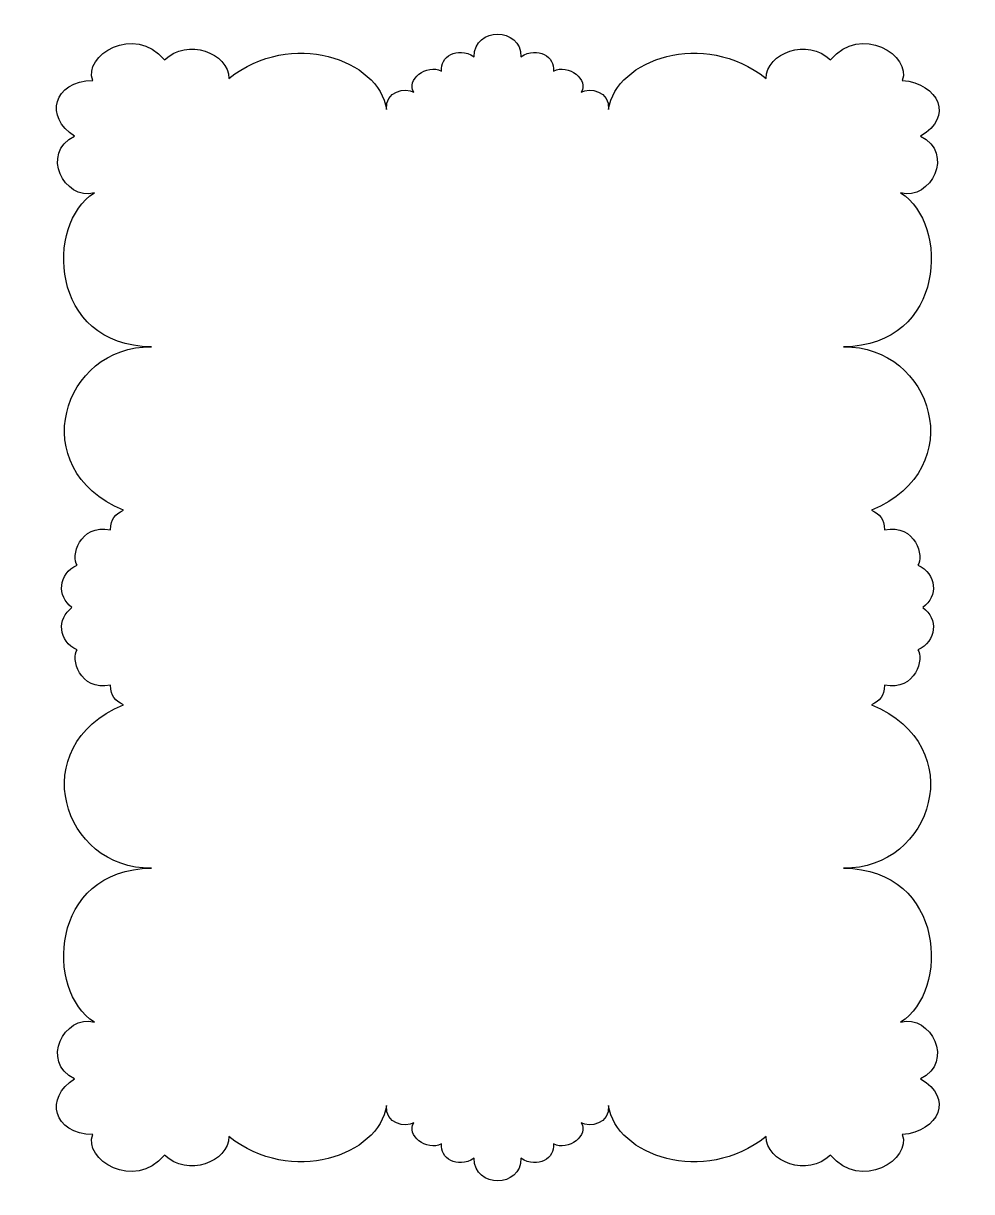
# Model space of a CAD drawing. Header units: centimetres. Extents: x -5.5 to 4.9, y -3.9 to 8.9.
import ezdxf

# ---------------------------------------------------------------- set-up
doc = ezdxf.new("R2010")
doc.units = ezdxf.units.CM
doc.header["$MEASUREMENT"] = 0
doc.layers.add('Layer 1', color=7, linetype='Continuous')

msp = doc.modelspace()

# ---------------------------------------------------------------- linework, layer by layer
at = {"layer": 'Layer 1', "color": 1}
msp.add_open_spline([(-0.29592, 8.7609), (-0.42447, 8.76168), (-0.55338, 8.67974), (-0.55306, 8.51285), (-0.55306, 8.51285), (-0.74216, 8.63473), (-0.92767, 8.5104), (-0.90859, 8.35782), (-0.90859, 8.35782), (-1.0748, 8.43929), (-1.2996, 8.25932), (-1.21121, 8.12675), (-1.21121, 8.12675), (-1.30203, 8.18415), (-1.52983, 8.13669), (-1.50887, 7.9385), (-1.50887, 7.9385), (-1.59675, 8.48809), (-2.54977, 8.81954), (-3.22949, 8.27735), (-3.22949, 8.27735), (-3.23318, 8.555), (-3.68615, 8.72351), (-3.93229, 8.4811), (-3.93229, 8.4811), (-4.26782, 8.87805), (-4.82716, 8.5208), (-4.71694, 8.25594), (-4.71694, 8.25594), (-5.14992, 8.24847), (-5.24638, 7.85134), (-4.91538, 7.64763), (-4.91538, 7.64763), (-5.29304, 7.46457), (-5.03008, 6.93999), (-4.69958, 7.02825), (-4.69958, 7.02825), (-5.23429, 6.69408), (-5.1973, 5.36297), (-4.07616, 5.34802), (-4.07616, 5.34802), (-5.04283, 5.36282), (-5.47456, 4.02034), (-4.38291, 3.56444), (-4.38291, 3.56444), (-4.476, 3.51753), (-4.51759, 3.47622), (-4.52264, 3.34961), (-4.52264, 3.34961), (-4.86825, 3.42281), (-4.95551, 3.04846), (-4.88644, 2.96573), (-4.88644, 2.96573), (-5.09559, 2.87027), (-5.11008, 2.62371), (-4.94349, 2.50286), (-4.94349, 2.50286), (-5.10972, 2.38192), (-5.09545, 2.13612), (-4.88644, 2.04072), (-4.88644, 2.04072), (-4.95551, 1.95799), (-4.86825, 1.58364), (-4.52264, 1.65684), (-4.52264, 1.65684), (-4.51759, 1.53023), (-4.476, 1.48892), (-4.38291, 1.44201), (-4.38291, 1.44201), (-5.47456, 0.98611), (-5.04283, -0.35637), (-4.07616, -0.34157), (-4.07616, -0.34157), (-5.19731, -0.35651), (-5.23429, -1.68763), (-4.69958, -2.0218), (-4.69958, -2.0218), (-5.03008, -1.93354), (-5.29304, -2.45812), (-4.91538, -2.64118), (-4.91538, -2.64118), (-5.24638, -2.84489), (-5.14992, -3.24202), (-4.71694, -3.24949), (-4.71694, -3.24949), (-4.82715, -3.51435), (-4.26782, -3.8716), (-3.93229, -3.47465), (-3.93229, -3.47465), (-3.68615, -3.71705), (-3.23318, -3.54855), (-3.22949, -3.2709), (-3.22949, -3.2709), (-2.54977, -3.81309), (-1.59675, -3.48164), (-1.50887, -2.93205), (-1.50887, -2.93205), (-1.52984, -3.13024), (-1.30204, -3.1777), (-1.21121, -3.1203), (-1.21121, -3.1203), (-1.29961, -3.25286), (-1.0748, -3.43284), (-0.90859, -3.35137), (-0.90859, -3.35137), (-0.92766, -3.50395), (-0.74216, -3.62828), (-0.55306, -3.5064), (-0.55306, -3.5064), (-0.5537, -3.84017), (-0.03546, -3.8339), (-0.04291, -3.5064), (-0.04291, -3.5064), (0.14619, -3.62828), (0.3317, -3.50395), (0.31262, -3.35137), (0.31262, -3.35137), (0.47883, -3.43284), (0.70364, -3.25287), (0.61524, -3.1203), (0.61524, -3.1203), (0.70607, -3.1777), (0.93386, -3.13024), (0.9129, -2.93205), (0.9129, -2.93205), (1.00078, -3.48164), (1.95379, -3.81309), (2.63352, -3.2709), (2.63352, -3.2709), (2.63721, -3.54855), (3.09018, -3.71706), (3.33632, -3.47465), (3.33632, -3.47465), (3.67185, -3.8716), (4.23119, -3.51435), (4.12097, -3.24949), (4.12097, -3.24949), (4.51882, -3.21742), (4.68874, -2.84399), (4.31941, -2.64118), (4.31941, -2.64118), (4.69707, -2.45812), (4.43411, -1.93354), (4.10361, -2.0218), (4.10361, -2.0218), (4.63832, -1.68763), (4.60133, -0.35652), (3.48019, -0.34157), (3.48019, -0.34157), (4.44686, -0.35637), (4.8786, 0.98611), (3.78694, 1.44201), (3.78694, 1.44201), (3.88003, 1.48892), (3.92162, 1.53023), (3.92667, 1.65684), (3.92667, 1.65684), (4.27228, 1.58364), (4.35954, 1.95799), (4.29047, 2.04072), (4.29047, 2.04072), (4.49952, 2.13613), (4.51304, 2.38194), (4.34669, 2.50286), (4.34669, 2.50286), (4.51337, 2.62369), (4.49965, 2.87026), (4.29047, 2.96573), (4.29047, 2.96573), (4.35954, 3.04846), (4.27228, 3.42281), (3.92667, 3.34961), (3.92667, 3.34961), (3.92161, 3.47622), (3.88003, 3.51753), (3.78694, 3.56444), (3.78694, 3.56444), (4.8786, 4.02034), (4.44686, 5.36282), (3.48019, 5.34802), (3.48019, 5.34802), (4.60134, 5.36296), (4.63832, 6.69408), (4.10361, 7.02825), (4.10361, 7.02825), (4.43411, 6.93999), (4.69707, 7.46457), (4.31941, 7.64763), (4.31941, 7.64763), (4.68874, 7.85044), (4.51882, 8.22387), (4.12097, 8.25594), (4.12097, 8.25594), (4.23118, 8.5208), (3.67185, 8.87805), (3.33632, 8.4811), (3.33632, 8.4811), (3.09018, 8.7235), (2.63721, 8.555), (2.63352, 8.27735), (2.63352, 8.27735), (1.95379, 8.81954), (1.00078, 8.48809), (0.9129, 7.9385), (0.9129, 7.9385), (0.93387, 8.13669), (0.70607, 8.18415), (0.61524, 8.12675), (0.61524, 8.12675), (0.70364, 8.25932), (0.47883, 8.43929), (0.31262, 8.35782), (0.31262, 8.35782), (0.33169, 8.5104), (0.14619, 8.63473), (-0.04291, 8.51285), (-0.04291, 8.51285), (-0.03918, 8.6766), (-0.16737, 8.76011), (-0.29592, 8.7609)], degree=3, knots=[0, 0, 0, 0, 0.01785714, 0.01785714, 0.01785714, 0.01785714, 0.03571429, 0.03571429, 0.03571429, 0.03571429, 0.05357143, 0.05357143, 0.05357143, 0.05357143, 0.07142857, 0.07142857, 0.07142857, 0.07142857, 0.08928571, 0.08928571, 0.08928571, 0.08928571, 0.10714286, 0.10714286, 0.10714286, 0.10714286, 0.125, 0.125, 0.125, 0.125, 0.14285714, 0.14285714, 0.14285714, 0.14285714, 0.16071429, 0.16071429, 0.16071429, 0.16071429, 0.17857143, 0.17857143, 0.17857143, 0.17857143, 0.19642857, 0.19642857, 0.19642857, 0.19642857, 0.21428571, 0.21428571, 0.21428571, 0.21428571, 0.23214286, 0.23214286, 0.23214286, 0.23214286, 0.25, 0.25, 0.25, 0.25, 0.26785714, 0.26785714, 0.26785714, 0.26785714, 0.28571429, 0.28571429, 0.28571429, 0.28571429, 0.30357143, 0.30357143, 0.30357143, 0.30357143, 0.32142857, 0.32142857, 0.32142857, 0.32142857, 0.33928571, 0.33928571, 0.33928571, 0.33928571, 0.35714286, 0.35714286, 0.35714286, 0.35714286, 0.375, 0.375, 0.375, 0.375, 0.39285714, 0.39285714, 0.39285714, 0.39285714, 0.41071429, 0.41071429, 0.41071429, 0.41071429, 0.42857143, 0.42857143, 0.42857143, 0.42857143, 0.44642857, 0.44642857, 0.44642857, 0.44642857, 0.46428571, 0.46428571, 0.46428571, 0.46428571, 0.48214286, 0.48214286, 0.48214286, 0.48214286, 0.5, 0.5, 0.5, 0.5, 0.51785714, 0.51785714, 0.51785714, 0.51785714, 0.53571429, 0.53571429, 0.53571429, 0.53571429, 0.55357143, 0.55357143, 0.55357143, 0.55357143, 0.57142857, 0.57142857, 0.57142857, 0.57142857, 0.58928571, 0.58928571, 0.58928571, 0.58928571, 0.60714286, 0.60714286, 0.60714286, 0.60714286, 0.625, 0.625, 0.625, 0.625, 0.64285714, 0.64285714, 0.64285714, 0.64285714, 0.66071429, 0.66071429, 0.66071429, 0.66071429, 0.67857143, 0.67857143, 0.67857143, 0.67857143, 0.69642857, 0.69642857, 0.69642857, 0.69642857, 0.71428571, 0.71428571, 0.71428571, 0.71428571, 0.73214286, 0.73214286, 0.73214286, 0.73214286, 0.75, 0.75, 0.75, 0.75, 0.76785714, 0.76785714, 0.76785714, 0.76785714, 0.78571429, 0.78571429, 0.78571429, 0.78571429, 0.80357143, 0.80357143, 0.80357143, 0.80357143, 0.82142857, 0.82142857, 0.82142857, 0.82142857, 0.83928571, 0.83928571, 0.83928571, 0.83928571, 0.85714286, 0.85714286, 0.85714286, 0.85714286, 0.875, 0.875, 0.875, 0.875, 0.89285714, 0.89285714, 0.89285714, 0.89285714, 0.91071429, 0.91071429, 0.91071429, 0.91071429, 0.92857143, 0.92857143, 0.92857143, 0.92857143, 0.94642857, 0.94642857, 0.94642857, 0.94642857, 0.96428571, 0.96428571, 0.96428571, 0.96428571, 1, 1, 1, 1], dxfattribs=at)

doc.saveas('drawing.dxf')
